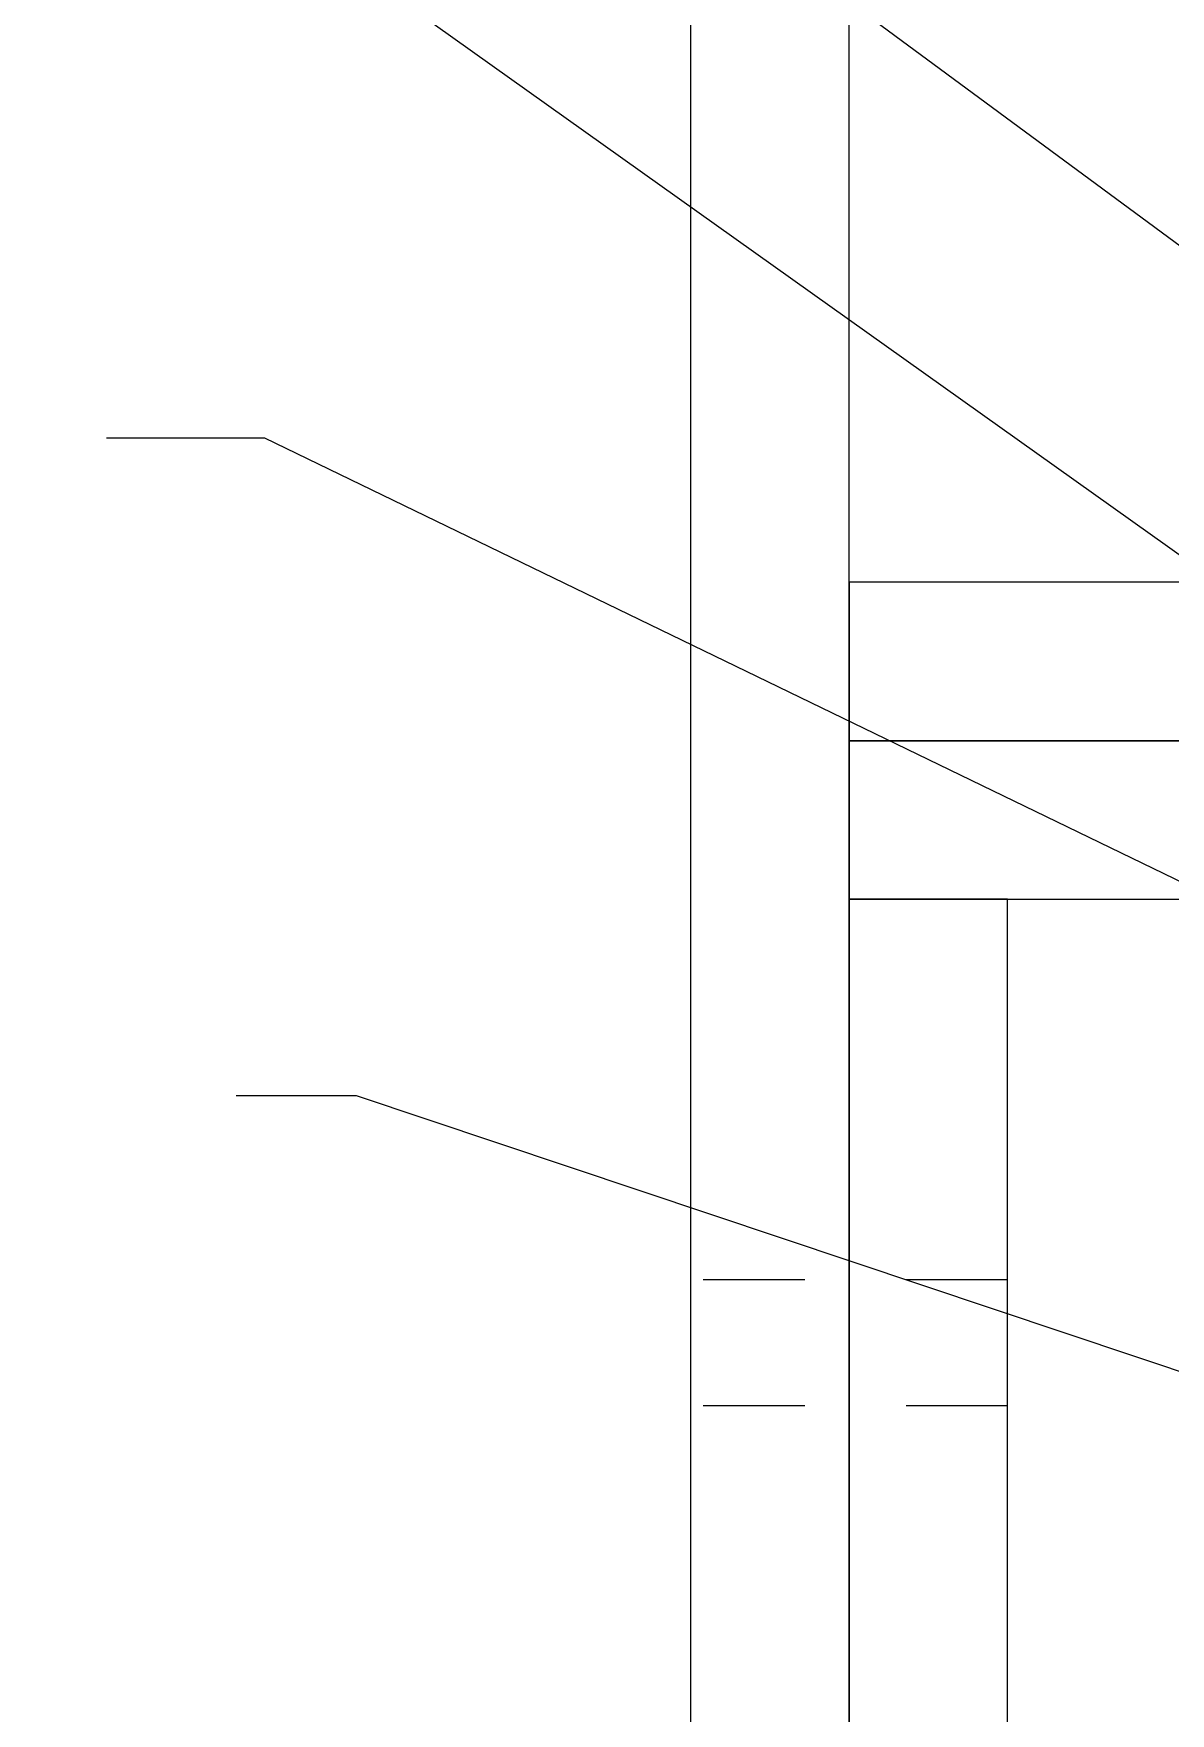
# Paper-space layout 'M&T INST' of a CAD drawing. Header units: inches. Extents: x 0.2 to 34.4, y 0.5 to 23.
# Drawn here: x 13.623 to 14.744, y 4.919 to 6.576 of the extents above; entities that cross this region are included whole.
import ezdxf

# ---------------------------------------------------------------- set-up
doc = ezdxf.new("R2010")
doc.units = ezdxf.units.IN
doc.header["$MEASUREMENT"] = 0
doc.linetypes.add('DASHED', pattern=[0.75, 0.5, -0.25])
for name, color, linetype in [('D_DTTXT', 7, 'Continuous'), ('D_FRAMING', 84, 'Continuous'), ('Title Block', 7, 'Continuous')]:
    doc.layers.add(name, color=color, linetype=linetype)
doc.styles.get("Standard").update_dxf_attribs({"font": 'arial.ttf'})
doc.dimstyles.get("Standard").update_dxf_attribs({"dimtxt": 4, "dimasz": 6, "dimexe": 0.18, "dimexo": 0.0625, "dimgap": 0.09, "dimtad": 0, "dimtih": 1, "dimtoh": 1, "dimdec": 4, "dimzin": 0, "dimdsep": 46, "dimlunit": 4, "dimtxsty": 'Standard', "dimcen": 0.09, "dimadec": 0, "dimazin": 0, "dimtfac": 1, "dimtdec": 4, "dimtofl": 0, "dimtmove": 0, "dimatfit": 3, "dimfxl": 1, "dimtolj": 1, "dimtzin": 0, "dimarcsym": 0})

# ---------------------------------------------------------------- blocks, each defined once
blk = doc.blocks.new('MULTI MANIFOLD')
at = {"layer": 'D_DTTXT'}
blk.add_line((-5.4322, -2.10096), (-5.5572, -2.10096), dxfattribs=at)
at = {"layer": 'D_FRAMING', "ltscale": 12}
for p, q in [((-5.09645, -1.60519), (-5.09645, -4.33973)), ((-4.97145, -4.33973), (-4.97145, -1.60519))]:
    blk.add_line(p, q, dxfattribs=at)
at = {"layer": 'D_FRAMING', "linetype": 'DASHED', "ltscale": 0.1}
for p, q in [((-4.84645, -2.76494), (-5.09645, -2.76494)), ((-4.84645, -2.86439), (-5.09645, -2.86439))]:
    blk.add_line(p, q, dxfattribs=at)
at = {"layer": 'D_FRAMING', "ltscale": 12}
for points in [[(-4.97145, -2.21473), (-4.97145, -2.33973), (-2.42978, -2.33973), (-2.42978, -2.21473)], [(-4.97145, -2.33973), (-4.97145, -2.46473), (-2.42978, -2.46473), (-2.42978, -2.33973)], [(-4.97145, -4.33973), (-4.84645, -4.33973), (-4.84645, -2.46473), (-4.97145, -2.46473)]]:
    blk.add_lwpolyline(points, close=True, dxfattribs=at)
at = {"layer": 'D_DTTXT'}
for points in [[(-3.93479, -2.52212), (-5.8739, -1.09066)], [(-3.93202, -2.74817), (-5.4322, -1.67947)], [(-4.34992, -2.62576), (-5.4322, -2.10096)], [(-3.65321, -3.19115), (-5.35994, -2.61998), (-5.45487, -2.61998)]]:
    blk.add_leader(points, dimstyle='Standard', override={"dimasz": 0.125}, dxfattribs=at)

psp = doc.layouts.new('M&T INST')

# ---------------------------------------------------------------- block references
at = {"layer": 'Title Block', "xscale": 1.25, "yscale": 1.25, "zscale": 1.25}
psp.add_blockref('MULTI MANIFOLD', (20.6412, 8.8033), dxfattribs=at)

doc.saveas('drawing.dxf')
